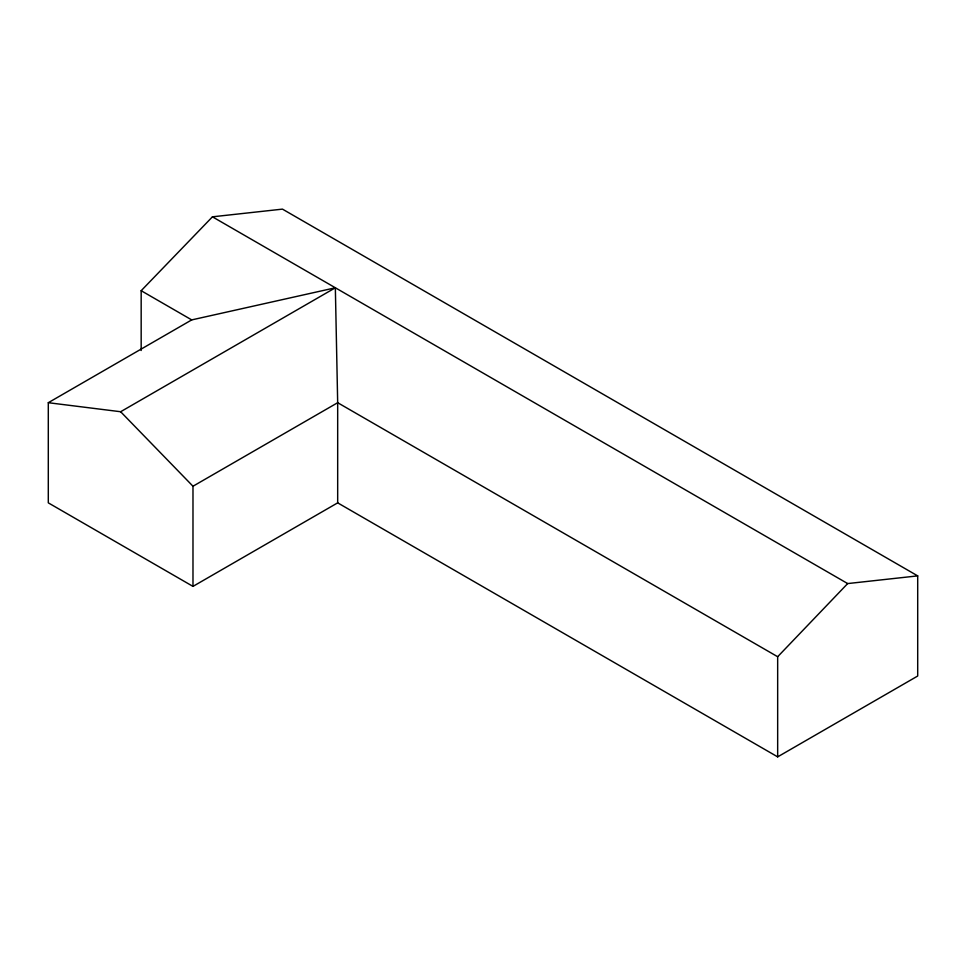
<?xml version="1.0" encoding="UTF-8"?>
<svg xmlns="http://www.w3.org/2000/svg" width="966" height="966" viewBox="0 0 966 966"><rect width="100%" height="100%" fill="white"/><g stroke="black" fill="none" stroke-linecap="round" stroke-linejoin="round"><path stroke-width="1.45" d="M777.666 756.873L777.666 656.723L847.677 583.573L917.7 575.881L917.7 676.019L777.666 756.873L337.677 502.851L192.983 586.386L48.3 502.851L48.3 402.701L191.715 319.903L335.347 287.783L337.677 402.701L337.677 502.851M141.169 350.501L141.169 290.706L212.448 216.819L282.47 209.127L917.7 575.881M48.3 402.701L120.641 411.733L335.347 287.783M192.983 586.386L192.983 486.236L337.677 402.701L777.666 656.723M212.448 216.819L847.677 583.573M141.169 290.706L191.715 319.903M120.641 411.733L192.983 486.236"/></g></svg>
